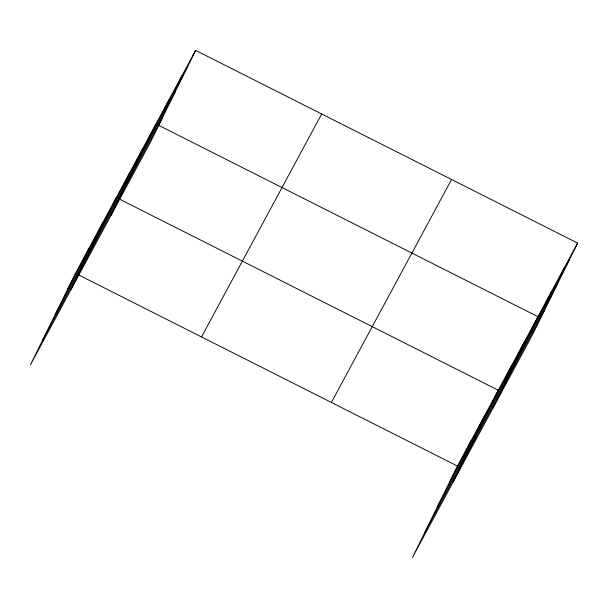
<?xml version="1.0" encoding="UTF-8"?>
<svg xmlns="http://www.w3.org/2000/svg" width="608" height="608" viewBox="0 0 608 608"><rect width="100%" height="100%" fill="white"/><g stroke="black" fill="none" stroke-linecap="round" stroke-linejoin="round"><path stroke-width="0.91" d="M81.115 264.252L89.08 248.072M94.734 238.99L102.699 222.809M71.258 289.112L116.318 197.539M121.57 189.194L129.534 173.014M134.786 164.669L142.751 148.489M110.907 215.536L155.967 123.964M161.226 115.619L169.184 99.438M174.443 91.094L182.408 74.913M195.624 50.388L150.564 141.96L30.4 364.914L75.46 273.342L195.624 50.388L577.6 243.086L532.54 334.658L412.376 557.612L457.436 466.04L577.6 243.086M463.091 456.958L471.056 440.77M476.71 431.688L484.675 415.507M453.234 481.81L498.294 390.237L119.677 199.234M503.546 381.892L511.51 365.712M516.77 357.367L524.727 341.187M492.89 408.234L537.943 316.662L158.49 125.233M543.202 308.317L551.167 292.136M556.419 283.792L564.384 267.611M67.496 289.522L187.659 66.568M55.252 314.404L175.416 91.451M42.644 340.032L162.807 117.078M201.514 336.931L321.678 113.977M331.383 402.45L451.546 179.497M449.472 482.22L569.635 259.266M437.236 507.102L557.399 284.149M424.62 532.737L544.783 309.776M78.82 275.036L457.436 466.04"/></g></svg>
